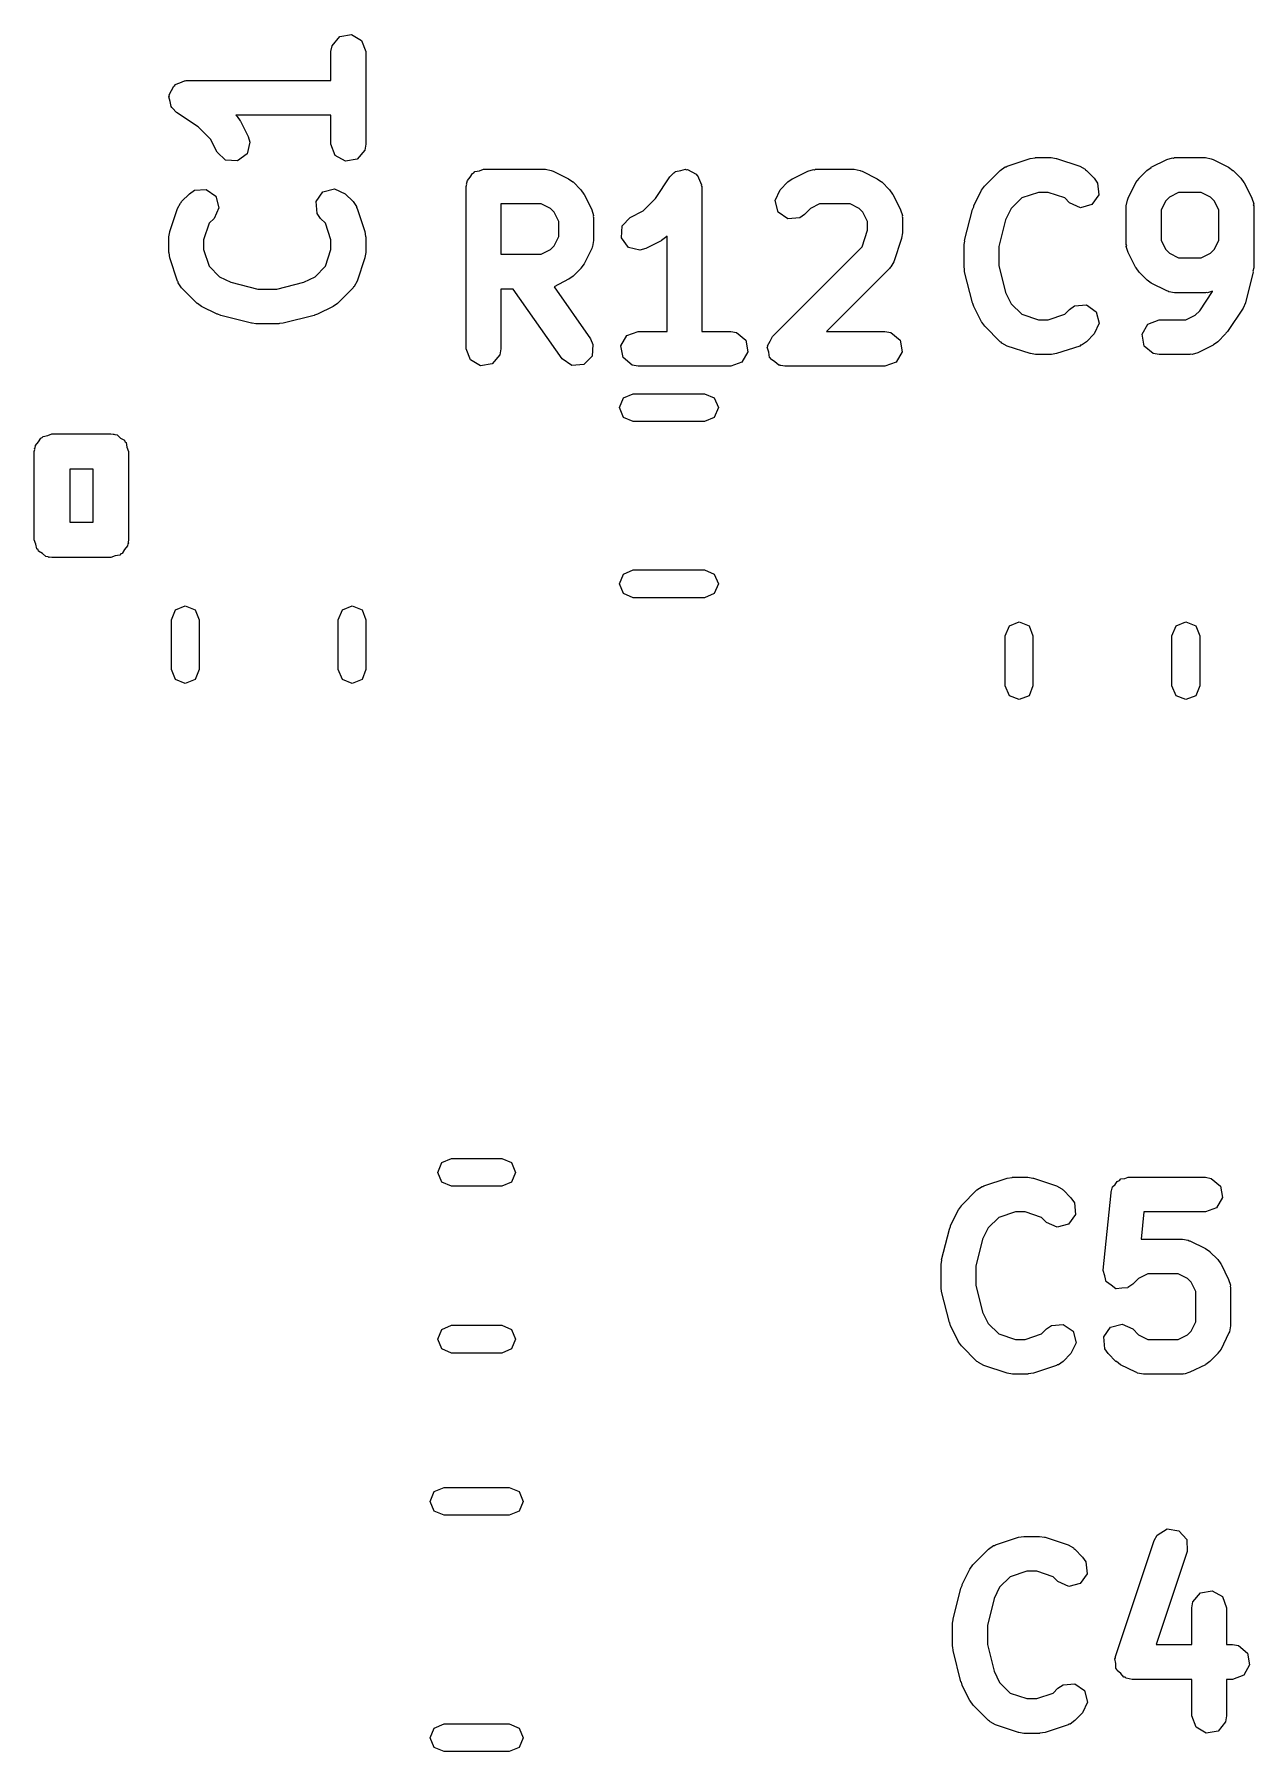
# Model space of a CAD drawing. Extents: x 72 to 186, y -144 to -85.
# Drawn here: x 176.31 to 181.57, y -121.67 to -114.26 of the extents above; entities that cross this region are included whole.
import ezdxf

# ---------------------------------------------------------------- set-up
doc = ezdxf.new("R2010")
doc.units = 0
doc.layers.add('BLACK', color=7, linetype='CONTINUOUS')

msp = doc.modelspace()

# ---------------------------------------------------------------- linework, layer by layer
at = {"layer": 'BLACK', "linetype": 'CONTINUOUS'}
for p, q in [((177.596, -114.308), (177.629, -114.268)), ((177.629, -114.268), (177.679, -114.259)), ((177.679, -114.259), (177.723, -114.285)), ((177.591, -114.333), (177.596, -114.308)), ((177.591, -114.458), (177.591, -114.333)), ((177.723, -114.285), (177.741, -114.333)), ((177.741, -114.333), (177.741, -114.733)), ((176.903, -114.501), (176.912, -114.482)), ((176.912, -114.482), (176.916, -114.48)), ((176.916, -114.48), (176.918, -114.476)), ((176.918, -114.476), (176.938, -114.468)), ((176.938, -114.468), (176.958, -114.459)), ((176.958, -114.459), (176.962, -114.46)), ((176.962, -114.46), (176.966, -114.458)), ((176.966, -114.458), (177.591, -114.458)), ((176.891, -114.529), (176.893, -114.525)), ((176.897, -114.549), (176.891, -114.529)), ((176.892, -114.52), (176.903, -114.501)), ((176.893, -114.525), (176.892, -114.52)), ((176.901, -114.571), (176.897, -114.549)), ((176.904, -114.574), (176.901, -114.571)), ((176.906, -114.578), (176.904, -114.574)), ((176.924, -114.596), (176.906, -114.578)), ((177.018, -114.658), (176.924, -114.596)), ((177.591, -114.608), (177.18, -114.608)), ((177.18, -114.608), (177.186, -114.614)), ((177.186, -114.614), (177.199, -114.632)), ((177.199, -114.632), (177.2, -114.633)), ((177.2, -114.633), (177.233, -114.7)), ((177.591, -114.733), (177.591, -114.608)), ((177.071, -114.711), (177.018, -114.658)), ((177.099, -114.767), (177.071, -114.711)), ((177.233, -114.7), (177.241, -114.725)), ((177.136, -114.802), (177.099, -114.767)), ((177.229, -114.775), (177.187, -114.805)), ((177.241, -114.725), (177.229, -114.775)), ((177.609, -114.782), (177.591, -114.733)), ((177.653, -114.807), (177.609, -114.782)), ((177.737, -114.759), (177.704, -114.798)), ((177.741, -114.733), (177.737, -114.759)), ((180.51, -114.828), (180.61, -114.795)), ((180.61, -114.795), (180.632, -114.792)), ((180.632, -114.792), (180.633, -114.791)), ((180.633, -114.791), (180.7, -114.791)), ((180.7, -114.791), (180.722, -114.795)), ((180.722, -114.795), (180.724, -114.795)), ((180.724, -114.795), (180.824, -114.828)), ((181.2, -114.799), (181.225, -114.792)), ((181.225, -114.792), (181.229, -114.793)), ((181.229, -114.793), (181.233, -114.791)), ((181.233, -114.791), (181.367, -114.791)), ((181.367, -114.791), (181.392, -114.796)), ((181.392, -114.796), (181.396, -114.798)), ((177.187, -114.805), (177.136, -114.802)), ((177.704, -114.798), (177.653, -114.807)), ((178.192, -114.875), (178.202, -114.859)), ((178.202, -114.859), (178.208, -114.856)), ((178.208, -114.856), (178.212, -114.851)), ((178.212, -114.851), (178.232, -114.848)), ((178.232, -114.848), (178.25, -114.841)), ((178.25, -114.841), (178.517, -114.841)), ((178.517, -114.841), (178.542, -114.846)), ((178.542, -114.846), (178.546, -114.848)), ((178.546, -114.848), (178.55, -114.849)), ((178.55, -114.849), (178.617, -114.882)), ((179.054, -114.874), (179.072, -114.856)), ((179.072, -114.856), (179.076, -114.854)), ((179.076, -114.854), (179.079, -114.851)), ((179.079, -114.851), (179.101, -114.847)), ((179.101, -114.847), (179.121, -114.841)), ((179.121, -114.841), (179.125, -114.843)), ((179.125, -114.843), (179.13, -114.842)), ((179.13, -114.842), (179.149, -114.853)), ((179.149, -114.853), (179.168, -114.862)), ((179.168, -114.862), (179.17, -114.866)), ((179.17, -114.866), (179.174, -114.868)), ((179.174, -114.868), (179.182, -114.888)), ((179.583, -114.882), (179.65, -114.849)), ((179.65, -114.849), (179.675, -114.842)), ((179.675, -114.842), (179.679, -114.843)), ((179.679, -114.843), (179.683, -114.841)), ((179.683, -114.841), (179.85, -114.841)), ((179.85, -114.841), (179.876, -114.846)), ((179.876, -114.846), (179.879, -114.848)), ((179.879, -114.848), (179.884, -114.849)), ((179.884, -114.849), (179.95, -114.882)), ((180.414, -114.913), (180.48, -114.846)), ((180.48, -114.846), (180.502, -114.831)), ((180.502, -114.831), (180.506, -114.831)), ((180.506, -114.831), (180.51, -114.828)), ((180.824, -114.828), (180.847, -114.841)), ((180.847, -114.841), (180.849, -114.844)), ((180.849, -114.844), (180.853, -114.846)), ((180.853, -114.846), (180.886, -114.88)), ((181.08, -114.88), (181.114, -114.846)), ((181.114, -114.846), (181.132, -114.833)), ((181.132, -114.833), (181.133, -114.832)), ((181.133, -114.832), (181.2, -114.799)), ((181.396, -114.798), (181.4, -114.799)), ((181.4, -114.799), (181.467, -114.832)), ((181.467, -114.832), (181.485, -114.846)), ((181.485, -114.846), (181.486, -114.846)), ((181.486, -114.846), (181.52, -114.88)), ((176.98, -114.947), (177.001, -114.932)), ((177.001, -114.932), (177.052, -114.928)), ((177.052, -114.928), (177.094, -114.957)), ((177.527, -114.981), (177.556, -114.939)), ((177.556, -114.939), (177.606, -114.925)), ((177.606, -114.925), (177.652, -114.947)), ((178.175, -114.916), (178.177, -114.906)), ((178.175, -115.616), (178.175, -114.916)), ((178.176, -114.903), (178.178, -114.9)), ((178.177, -114.906), (178.176, -114.903)), ((178.178, -114.9), (178.18, -114.89)), ((178.18, -114.89), (178.192, -114.875)), ((178.617, -114.882), (178.635, -114.896)), ((178.635, -114.896), (178.636, -114.896)), ((178.636, -114.896), (178.67, -114.93)), ((178.67, -114.93), (178.683, -114.948)), ((178.992, -114.968), (179.054, -114.874)), ((179.182, -114.888), (179.191, -114.908)), ((179.191, -114.908), (179.19, -114.912)), ((179.19, -114.912), (179.192, -114.916)), ((179.192, -114.916), (179.192, -115.541)), ((179.509, -114.976), (179.53, -114.93)), ((179.53, -114.93), (179.564, -114.896)), ((179.564, -114.896), (179.582, -114.883)), ((179.582, -114.883), (179.583, -114.882)), ((179.95, -114.882), (179.968, -114.896)), ((179.968, -114.896), (179.97, -114.896)), ((179.97, -114.896), (180.003, -114.93)), ((180.003, -114.93), (180.016, -114.948)), ((180.366, -114.999), (180.4, -114.932)), ((180.4, -114.932), (180.413, -114.914)), ((180.413, -114.914), (180.414, -114.913)), ((180.646, -114.941), (180.574, -114.965)), ((180.688, -114.941), (180.646, -114.941)), ((180.759, -114.965), (180.688, -114.941)), ((180.886, -114.88), (180.901, -114.901)), ((180.901, -114.901), (180.906, -114.952)), ((181.033, -114.966), (181.066, -114.899)), ((181.066, -114.899), (181.08, -114.881)), ((181.08, -114.881), (181.08, -114.88)), ((181.251, -114.941), (181.211, -114.961)), ((181.349, -114.941), (181.251, -114.941)), ((181.389, -114.961), (181.349, -114.941)), ((181.52, -114.88), (181.533, -114.898)), ((181.533, -114.898), (181.534, -114.899)), ((181.534, -114.899), (181.567, -114.966)), ((176.895, -115.11), (176.928, -115.01)), ((176.928, -115.01), (176.941, -114.987)), ((176.941, -114.987), (176.944, -114.984)), ((176.944, -114.984), (176.946, -114.98)), ((176.946, -114.98), (176.98, -114.947)), ((177.107, -115.007), (177.086, -115.053)), ((177.094, -114.957), (177.107, -115.007)), ((177.531, -115.032), (177.527, -114.981)), ((177.652, -114.947), (177.686, -114.98)), ((177.686, -114.98), (177.701, -115.002)), ((177.701, -115.002), (177.701, -115.006)), ((177.701, -115.006), (177.704, -115.01)), ((177.704, -115.01), (177.737, -115.11)), ((178.499, -114.991), (178.325, -114.991)), ((178.325, -114.991), (178.325, -115.208)), ((178.539, -115.011), (178.499, -114.991)), ((178.555, -115.027), (178.539, -115.011)), ((178.683, -114.948), (178.684, -114.949)), ((178.684, -114.949), (178.717, -115.016)), ((178.717, -115.016), (178.725, -115.041)), ((178.939, -115.021), (178.992, -114.968)), ((179.522, -115.026), (179.509, -114.976)), ((179.661, -115.011), (179.636, -115.036)), ((179.701, -114.991), (179.661, -115.011)), ((179.832, -114.991), (179.701, -114.991)), ((179.872, -115.011), (179.832, -114.991)), ((179.888, -115.027), (179.872, -115.011)), ((180.016, -114.948), (180.017, -114.949)), ((180.017, -114.949), (180.05, -115.016)), ((180.05, -115.016), (180.058, -115.041)), ((180.327, -115.148), (180.361, -115.015)), ((180.361, -115.015), (180.366, -115.003)), ((180.366, -115.003), (180.366, -114.999)), ((180.528, -115.01), (180.504, -115.059)), ((180.574, -114.965), (180.528, -115.01)), ((180.78, -114.986), (180.759, -114.965)), ((180.827, -115.007), (180.78, -114.986)), ((180.876, -114.994), (180.827, -115.007)), ((180.906, -114.952), (180.876, -114.994)), ((181.025, -114.999), (181.03, -114.974)), ((181.025, -115.166), (181.025, -114.999)), ((181.03, -114.974), (181.032, -114.97)), ((181.032, -114.97), (181.033, -114.966)), ((181.195, -114.977), (181.175, -115.017)), ((181.175, -115.017), (181.175, -115.148)), ((181.211, -114.961), (181.195, -114.977)), ((181.405, -114.977), (181.389, -114.961)), ((181.425, -115.017), (181.405, -114.977)), ((181.425, -115.148), (181.425, -115.017)), ((181.567, -114.966), (181.575, -114.991)), ((181.575, -114.991), (181.573, -114.995)), ((181.573, -114.995), (181.575, -114.999)), ((181.575, -114.999), (181.575, -115.266)), ((177.065, -115.074), (177.041, -115.146)), ((177.086, -115.053), (177.065, -115.074)), ((177.546, -115.053), (177.531, -115.032)), ((177.567, -115.074), (177.546, -115.053)), ((177.591, -115.146), (177.567, -115.074)), ((178.575, -115.067), (178.555, -115.027)), ((178.575, -115.132), (178.575, -115.067)), ((178.725, -115.041), (178.723, -115.045)), ((178.723, -115.045), (178.725, -115.049)), ((178.725, -115.049), (178.725, -115.149)), ((178.845, -115.137), (178.848, -115.086)), ((178.848, -115.086), (178.883, -115.049)), ((178.883, -115.049), (178.939, -115.021)), ((179.564, -115.055), (179.522, -115.026)), ((179.615, -115.051), (179.564, -115.055)), ((179.636, -115.036), (179.615, -115.051)), ((179.908, -115.067), (179.888, -115.027)), ((179.908, -115.104), (179.908, -115.067)), ((180.058, -115.041), (180.057, -115.045)), ((180.057, -115.045), (180.058, -115.049)), ((180.058, -115.049), (180.058, -115.116)), ((180.504, -115.059), (180.475, -115.175)), ((176.891, -115.133), (176.895, -115.111)), ((176.891, -115.2), (176.891, -115.133)), ((176.895, -115.111), (176.895, -115.11)), ((177.041, -115.146), (177.041, -115.188)), ((177.591, -115.188), (177.591, -115.146)), ((177.737, -115.11), (177.74, -115.132)), ((177.74, -115.132), (177.741, -115.133)), ((177.741, -115.133), (177.741, -115.2)), ((178.555, -115.172), (178.575, -115.132)), ((178.725, -115.149), (178.72, -115.175)), ((178.875, -115.179), (178.845, -115.137)), ((179.017, -115.15), (178.95, -115.183)), ((179.018, -115.149), (179.017, -115.15)), ((179.036, -115.136), (179.018, -115.149)), ((179.042, -115.13), (179.036, -115.136)), ((179.042, -115.541), (179.042, -115.13)), ((179.884, -115.176), (179.908, -115.104)), ((180.054, -115.14), (180.021, -115.24)), ((180.058, -115.116), (180.054, -115.138)), ((180.054, -115.138), (180.054, -115.14)), ((180.325, -115.166), (180.328, -115.151)), ((180.325, -115.266), (180.325, -115.166)), ((180.328, -115.151), (180.327, -115.148)), ((181.027, -115.17), (181.025, -115.166)), ((181.175, -115.148), (181.195, -115.188)), ((181.405, -115.188), (181.425, -115.148)), ((176.892, -115.202), (176.891, -115.2)), ((176.895, -115.224), (176.892, -115.202)), ((176.928, -115.324), (176.895, -115.224)), ((177.041, -115.188), (177.065, -115.259)), ((177.567, -115.259), (177.591, -115.188)), ((177.737, -115.224), (177.704, -115.324)), ((177.741, -115.2), (177.737, -115.222)), ((177.737, -115.222), (177.737, -115.224)), ((178.325, -115.208), (178.499, -115.208)), ((178.499, -115.208), (178.539, -115.188)), ((178.539, -115.188), (178.555, -115.172)), ((178.717, -115.183), (178.684, -115.25)), ((178.718, -115.178), (178.717, -115.183)), ((178.72, -115.175), (178.718, -115.178)), ((178.925, -115.191), (178.875, -115.179)), ((178.95, -115.183), (178.925, -115.191)), ((179.497, -115.563), (179.884, -115.176)), ((180.021, -115.24), (180.009, -115.263)), ((180.475, -115.175), (180.475, -115.257)), ((181.025, -115.175), (181.027, -115.17)), ((181.033, -115.2), (181.025, -115.175)), ((181.066, -115.266), (181.033, -115.2)), ((181.195, -115.188), (181.211, -115.204)), ((181.211, -115.204), (181.251, -115.224)), ((181.251, -115.224), (181.349, -115.224)), ((181.349, -115.224), (181.389, -115.204)), ((181.389, -115.204), (181.405, -115.188)), ((177.065, -115.259), (177.11, -115.305)), ((177.11, -115.305), (177.159, -115.329)), ((177.473, -115.329), (177.522, -115.305)), ((177.522, -115.305), (177.567, -115.259)), ((178.618, -115.315), (178.617, -115.316)), ((178.636, -115.302), (178.618, -115.315)), ((178.67, -115.269), (178.636, -115.302)), ((178.684, -115.25), (178.67, -115.268)), ((178.67, -115.268), (178.67, -115.269)), ((180.003, -115.269), (179.731, -115.541)), ((180.005, -115.265), (180.003, -115.269)), ((180.009, -115.263), (180.005, -115.265)), ((180.326, -115.269), (180.325, -115.266)), ((180.327, -115.284), (180.326, -115.269)), ((180.361, -115.418), (180.327, -115.284)), ((180.475, -115.257), (180.504, -115.373)), ((181.067, -115.267), (181.066, -115.266)), ((181.08, -115.286), (181.067, -115.267)), ((181.114, -115.319), (181.08, -115.286)), ((181.573, -115.284), (181.539, -115.418)), ((181.575, -115.266), (181.572, -115.281)), ((181.572, -115.281), (181.573, -115.284)), ((176.931, -115.327), (176.928, -115.324)), ((176.931, -115.332), (176.931, -115.327)), ((176.946, -115.353), (176.931, -115.332)), ((177.013, -115.42), (176.946, -115.353)), ((177.159, -115.329), (177.275, -115.358)), ((177.275, -115.358), (177.357, -115.358)), ((177.357, -115.358), (177.473, -115.329)), ((177.686, -115.353), (177.619, -115.42)), ((177.688, -115.349), (177.686, -115.353)), ((177.691, -115.347), (177.688, -115.349)), ((177.704, -115.324), (177.691, -115.347)), ((178.378, -115.358), (178.325, -115.358)), ((178.325, -115.358), (178.325, -115.616)), ((178.589, -115.659), (178.378, -115.358)), ((178.617, -115.316), (178.554, -115.348)), ((178.554, -115.348), (178.711, -115.573)), ((180.504, -115.373), (180.528, -115.422)), ((181.115, -115.32), (181.114, -115.319)), ((181.133, -115.333), (181.115, -115.32)), ((181.2, -115.366), (181.133, -115.333)), ((181.204, -115.367), (181.2, -115.366)), ((181.208, -115.37), (181.204, -115.367)), ((181.233, -115.374), (181.208, -115.37)), ((181.367, -115.374), (181.233, -115.374)), ((181.342, -115.452), (181.397, -115.369)), ((181.371, -115.373), (181.367, -115.374)), ((181.375, -115.374), (181.371, -115.373)), ((181.397, -115.367), (181.375, -115.374)), ((181.397, -115.369), (181.397, -115.367)), ((177.014, -115.42), (177.013, -115.42)), ((177.032, -115.434), (177.014, -115.42)), ((177.099, -115.467), (177.032, -115.434)), ((177.6, -115.434), (177.533, -115.467)), ((177.601, -115.433), (177.6, -115.434)), ((177.619, -115.42), (177.601, -115.433)), ((180.363, -115.42), (180.361, -115.418)), ((180.366, -115.433), (180.363, -115.42)), ((180.4, -115.5), (180.366, -115.433)), ((180.528, -115.422), (180.574, -115.467)), ((180.759, -115.467), (180.78, -115.446)), ((180.78, -115.446), (180.802, -115.431)), ((180.802, -115.431), (180.853, -115.427)), ((180.853, -115.427), (180.895, -115.456)), ((180.895, -115.456), (180.908, -115.506)), ((181.322, -115.471), (181.342, -115.452)), ((181.529, -115.441), (181.462, -115.541)), ((181.539, -115.418), (181.529, -115.441)), ((181.529, -115.441), (181.529, -115.441)), ((177.103, -115.467), (177.099, -115.467)), ((177.115, -115.473), (177.103, -115.467)), ((177.248, -115.506), (177.115, -115.473)), ((177.251, -115.506), (177.248, -115.506)), ((177.266, -115.508), (177.251, -115.506)), ((177.366, -115.508), (177.266, -115.508)), ((177.369, -115.507), (177.366, -115.508)), ((177.384, -115.506), (177.369, -115.507)), ((177.518, -115.473), (177.384, -115.506)), ((177.52, -115.471), (177.518, -115.473)), ((177.533, -115.467), (177.52, -115.471)), ((180.401, -115.501), (180.4, -115.5)), ((180.414, -115.519), (180.401, -115.501)), ((180.48, -115.586), (180.414, -115.519)), ((180.574, -115.467), (180.646, -115.491)), ((180.646, -115.491), (180.688, -115.491)), ((180.688, -115.491), (180.759, -115.467)), ((180.908, -115.506), (180.886, -115.552)), ((181.093, -115.553), (181.118, -115.509)), ((181.118, -115.509), (181.167, -115.491)), ((181.167, -115.491), (181.282, -115.491)), ((181.282, -115.491), (181.322, -115.471)), ((178.711, -115.573), (178.722, -115.597)), ((178.722, -115.597), (178.718, -115.648)), ((178.843, -115.603), (178.868, -115.559)), ((178.852, -115.654), (178.843, -115.603)), ((178.868, -115.559), (178.917, -115.541)), ((178.917, -115.541), (179.042, -115.541)), ((179.192, -115.541), (179.317, -115.541)), ((179.317, -115.541), (179.342, -115.546)), ((179.342, -115.546), (179.382, -115.579)), ((179.382, -115.579), (179.391, -115.629)), ((179.475, -115.609), (179.477, -115.606)), ((179.481, -115.631), (179.475, -115.609)), ((179.476, -115.603), (179.487, -115.583)), ((179.477, -115.606), (179.476, -115.603)), ((179.487, -115.583), (179.497, -115.563)), ((179.731, -115.541), (179.983, -115.541)), ((179.983, -115.541), (180.009, -115.546)), ((180.009, -115.546), (180.048, -115.579)), ((180.048, -115.579), (180.057, -115.629)), ((180.484, -115.588), (180.48, -115.586)), ((180.487, -115.591), (180.484, -115.588)), ((180.51, -115.604), (180.487, -115.591)), ((180.61, -115.637), (180.51, -115.604)), ((180.824, -115.604), (180.724, -115.637)), ((180.827, -115.601), (180.824, -115.604)), ((180.832, -115.601), (180.827, -115.601)), ((180.853, -115.586), (180.832, -115.601)), ((180.886, -115.552), (180.853, -115.586)), ((181.102, -115.604), (181.093, -115.553)), ((181.141, -115.637), (181.102, -115.604)), ((181.4, -115.6), (181.334, -115.633)), ((181.401, -115.599), (181.4, -115.6)), ((181.42, -115.586), (181.401, -115.599)), ((181.453, -115.552), (181.42, -115.586)), ((181.455, -115.549), (181.453, -115.552)), ((181.462, -115.541), (181.455, -115.549)), ((178.193, -115.664), (178.175, -115.616)), ((178.237, -115.69), (178.193, -115.664)), ((178.287, -115.681), (178.237, -115.69)), ((178.32, -115.642), (178.287, -115.681)), ((178.325, -115.616), (178.32, -115.642)), ((178.631, -115.688), (178.589, -115.659)), ((178.682, -115.684), (178.631, -115.688)), ((178.718, -115.648), (178.682, -115.684)), ((178.891, -115.687), (178.852, -115.654)), ((179.365, -115.673), (179.317, -115.691)), ((179.391, -115.629), (179.365, -115.673)), ((179.485, -115.654), (179.481, -115.631)), ((179.488, -115.656), (179.485, -115.654)), ((179.489, -115.659), (179.488, -115.656)), ((179.507, -115.672), (179.489, -115.659)), ((179.524, -115.687), (179.507, -115.672)), ((180.032, -115.673), (179.983, -115.691)), ((180.057, -115.629), (180.032, -115.673)), ((180.611, -115.637), (180.61, -115.637)), ((180.633, -115.641), (180.611, -115.637)), ((180.7, -115.641), (180.633, -115.641)), ((180.702, -115.64), (180.7, -115.641)), ((180.724, -115.637), (180.702, -115.64)), ((181.167, -115.641), (181.141, -115.637)), ((181.3, -115.641), (181.167, -115.641)), ((181.304, -115.639), (181.3, -115.641)), ((181.309, -115.641), (181.304, -115.639)), ((181.334, -115.633), (181.309, -115.641)), ((178.917, -115.691), (178.891, -115.687)), ((179.317, -115.691), (178.917, -115.691)), ((179.529, -115.687), (179.524, -115.687)), ((179.531, -115.688), (179.529, -115.687)), ((179.534, -115.688), (179.531, -115.688)), ((179.55, -115.691), (179.534, -115.688)), ((179.983, -115.691), (179.55, -115.691)), ((178.836, -115.87), (178.854, -115.828)), ((178.854, -115.828), (178.896, -115.81)), ((178.896, -115.81), (179.204, -115.81)), ((179.204, -115.81), (179.246, -115.828)), ((179.246, -115.828), (179.264, -115.87)), ((178.854, -115.912), (178.836, -115.87)), ((179.264, -115.87), (179.246, -115.912)), ((178.896, -115.93), (178.854, -115.912)), ((179.204, -115.93), (178.896, -115.93)), ((179.246, -115.912), (179.204, -115.93)), ((176.31, -116.059), (176.312, -116.05)), ((176.311, -116.046), (176.313, -116.043)), ((176.312, -116.05), (176.311, -116.046)), ((176.313, -116.043), (176.315, -116.033)), ((176.315, -116.033), (176.328, -116.018)), ((176.328, -116.018), (176.338, -116.001)), ((176.338, -116.001), (176.344, -115.999)), ((176.344, -115.999), (176.348, -115.994)), ((176.348, -115.994), (176.368, -115.99)), ((176.368, -115.99), (176.386, -115.983)), ((176.386, -115.983), (176.641, -115.983)), ((176.641, -115.983), (176.65, -115.985)), ((176.65, -115.985), (176.654, -115.984)), ((176.654, -115.984), (176.657, -115.986)), ((176.657, -115.986), (176.667, -115.988)), ((176.667, -115.988), (176.682, -116.001)), ((176.682, -116.001), (176.699, -116.011)), ((176.699, -116.011), (176.701, -116.017)), ((176.701, -116.017), (176.706, -116.021)), ((176.706, -116.021), (176.71, -116.041)), ((176.71, -116.041), (176.717, -116.059)), ((176.31, -116.441), (176.31, -116.059)), ((176.717, -116.059), (176.717, -116.441)), ((176.463, -116.136), (176.463, -116.364)), ((176.564, -116.136), (176.463, -116.136)), ((176.564, -116.364), (176.564, -116.136)), ((176.463, -116.364), (176.564, -116.364)), ((176.317, -116.459), (176.31, -116.441)), ((176.321, -116.479), (176.317, -116.459)), ((176.326, -116.483), (176.321, -116.479)), ((176.328, -116.489), (176.326, -116.483)), ((176.345, -116.499), (176.328, -116.489)), ((176.36, -116.512), (176.345, -116.499)), ((176.689, -116.499), (176.683, -116.501)), ((176.699, -116.482), (176.689, -116.499)), ((176.712, -116.467), (176.699, -116.482)), ((176.714, -116.457), (176.712, -116.467)), ((176.716, -116.454), (176.714, -116.457)), ((176.717, -116.441), (176.715, -116.45)), ((176.715, -116.45), (176.716, -116.454)), ((176.37, -116.514), (176.36, -116.512)), ((176.373, -116.516), (176.37, -116.514)), ((176.377, -116.515), (176.373, -116.516)), ((176.386, -116.517), (176.377, -116.515)), ((176.641, -116.517), (176.386, -116.517)), ((176.659, -116.51), (176.641, -116.517)), ((176.679, -116.506), (176.659, -116.51)), ((176.683, -116.501), (176.679, -116.506)), ((178.854, -116.588), (178.896, -116.57)), ((178.896, -116.57), (179.204, -116.57)), ((179.204, -116.57), (179.246, -116.588)), ((178.836, -116.63), (178.854, -116.588)), ((178.854, -116.672), (178.836, -116.63)), ((179.246, -116.588), (179.264, -116.63)), ((179.264, -116.63), (179.246, -116.672)), ((178.896, -116.69), (178.854, -116.672)), ((179.204, -116.69), (178.896, -116.69)), ((179.246, -116.672), (179.204, -116.69)), ((176.902, -116.785), (176.92, -116.742)), ((176.902, -117), (176.902, -116.785)), ((176.92, -116.742), (176.962, -116.725)), ((176.962, -116.725), (177.005, -116.742)), ((177.005, -116.742), (177.022, -116.785)), ((177.022, -116.785), (177.022, -117)), ((177.622, -116.785), (177.64, -116.742)), ((177.622, -117), (177.622, -116.785)), ((177.64, -116.742), (177.682, -116.725)), ((177.682, -116.725), (177.725, -116.742)), ((177.725, -116.742), (177.742, -116.785)), ((177.742, -116.785), (177.742, -117)), ((180.52, -116.812), (180.562, -116.795)), ((180.562, -116.795), (180.605, -116.812)), ((181.24, -116.812), (181.282, -116.795)), ((181.282, -116.795), (181.325, -116.812)), ((180.502, -116.855), (180.52, -116.812)), ((180.502, -117.07), (180.502, -116.855)), ((180.605, -116.812), (180.622, -116.855)), ((180.622, -116.855), (180.622, -117.07)), ((181.222, -116.855), (181.24, -116.812)), ((181.222, -117.07), (181.222, -116.855)), ((181.325, -116.812), (181.342, -116.855)), ((181.342, -116.855), (181.342, -117.07)), ((176.92, -117.043), (176.902, -117)), ((177.022, -117), (177.005, -117.043)), ((177.64, -117.043), (177.622, -117)), ((177.742, -117), (177.725, -117.043)), ((176.962, -117.06), (176.92, -117.043)), ((177.005, -117.043), (176.962, -117.06)), ((177.682, -117.06), (177.64, -117.043)), ((177.725, -117.043), (177.682, -117.06)), ((180.52, -117.113), (180.502, -117.07)), ((180.622, -117.07), (180.605, -117.113)), ((181.24, -117.113), (181.222, -117.07)), ((181.342, -117.07), (181.325, -117.113)), ((180.562, -117.13), (180.52, -117.113)), ((180.605, -117.113), (180.562, -117.13)), ((181.282, -117.13), (181.24, -117.113)), ((181.325, -117.113), (181.282, -117.13)), ((178.052, -119.17), (178.07, -119.128)), ((178.07, -119.128), (178.112, -119.11)), ((178.112, -119.11), (178.328, -119.11)), ((178.328, -119.11), (178.37, -119.128)), ((178.37, -119.128), (178.388, -119.17)), ((178.07, -119.212), (178.052, -119.17)), ((178.112, -119.23), (178.07, -119.212)), ((178.328, -119.23), (178.112, -119.23)), ((178.37, -119.212), (178.328, -119.23)), ((178.388, -119.17), (178.37, -119.212)), ((180.38, -119.246), (180.402, -119.231)), ((180.402, -119.231), (180.406, -119.231)), ((180.406, -119.231), (180.41, -119.228)), ((180.41, -119.228), (180.51, -119.195)), ((180.51, -119.195), (180.532, -119.192)), ((180.532, -119.192), (180.533, -119.191)), ((180.533, -119.191), (180.6, -119.191)), ((180.6, -119.191), (180.622, -119.195)), ((180.622, -119.195), (180.624, -119.195)), ((180.624, -119.195), (180.724, -119.228)), ((180.724, -119.228), (180.747, -119.241)), ((180.747, -119.241), (180.749, -119.244)), ((180.961, -119.25), (180.966, -119.233)), ((180.966, -119.233), (180.977, -119.222)), ((180.977, -119.222), (180.985, -119.209)), ((180.985, -119.209), (180.995, -119.205)), ((180.995, -119.205), (181.002, -119.198)), ((181.002, -119.198), (181.018, -119.196)), ((181.018, -119.196), (181.033, -119.191)), ((181.033, -119.191), (181.367, -119.191)), ((181.367, -119.191), (181.392, -119.196)), ((181.392, -119.196), (181.432, -119.229)), ((181.432, -119.229), (181.441, -119.279)), ((180.3, -119.332), (180.313, -119.314)), ((180.313, -119.314), (180.314, -119.313)), ((180.314, -119.313), (180.38, -119.246)), ((180.749, -119.244), (180.753, -119.246)), ((180.753, -119.246), (180.786, -119.28)), ((180.786, -119.28), (180.801, -119.301)), ((180.801, -119.301), (180.806, -119.352)), ((180.925, -119.592), (180.959, -119.259)), ((180.959, -119.253), (180.961, -119.25)), ((180.96, -119.255), (180.959, -119.253)), ((180.959, -119.259), (180.96, -119.255)), ((181.441, -119.279), (181.415, -119.323)), ((180.266, -119.399), (180.3, -119.332)), ((180.474, -119.365), (180.428, -119.41)), ((180.546, -119.341), (180.474, -119.365)), ((180.588, -119.341), (180.546, -119.341)), ((180.659, -119.365), (180.588, -119.341)), ((180.68, -119.386), (180.659, -119.365)), ((180.727, -119.407), (180.68, -119.386)), ((180.806, -119.352), (180.776, -119.394)), ((181.101, -119.341), (181.089, -119.459)), ((181.367, -119.341), (181.101, -119.341)), ((181.415, -119.323), (181.367, -119.341)), ((180.227, -119.548), (180.261, -119.415)), ((180.261, -119.415), (180.266, -119.403)), ((180.266, -119.403), (180.266, -119.399)), ((180.404, -119.459), (180.375, -119.575)), ((180.428, -119.41), (180.404, -119.459)), ((180.776, -119.394), (180.727, -119.407)), ((181.089, -119.459), (181.091, -119.458)), ((181.091, -119.458), (181.096, -119.459)), ((181.096, -119.459), (181.1, -119.458)), ((181.1, -119.458), (181.267, -119.458)), ((181.267, -119.458), (181.292, -119.462)), ((181.292, -119.462), (181.296, -119.465)), ((181.296, -119.465), (181.3, -119.466)), ((181.3, -119.466), (181.367, -119.499)), ((181.367, -119.499), (181.385, -119.512)), ((181.385, -119.512), (181.386, -119.513)), ((181.386, -119.513), (181.42, -119.546)), ((180.225, -119.566), (180.228, -119.551)), ((180.225, -119.666), (180.225, -119.566)), ((180.228, -119.551), (180.227, -119.548)), ((180.375, -119.575), (180.375, -119.657)), ((180.925, -119.593), (180.925, -119.592)), ((180.925, -119.592), (180.925, -119.592)), ((180.932, -119.617), (180.925, -119.593)), ((181.118, -119.608), (181.078, -119.628)), ((181.249, -119.608), (181.118, -119.608)), ((181.289, -119.628), (181.249, -119.608)), ((181.42, -119.546), (181.433, -119.565)), ((181.433, -119.565), (181.434, -119.566)), ((181.434, -119.566), (181.467, -119.632)), ((180.226, -119.669), (180.225, -119.666)), ((180.227, -119.684), (180.226, -119.669)), ((180.261, -119.818), (180.227, -119.684)), ((180.375, -119.657), (180.404, -119.773)), ((180.938, -119.642), (180.932, -119.617)), ((180.939, -119.642), (180.938, -119.642)), ((180.938, -119.642), (180.938, -119.642)), ((180.959, -119.657), (180.939, -119.642)), ((180.98, -119.672), (180.959, -119.657)), ((180.981, -119.672), (180.98, -119.672)), ((180.98, -119.672), (180.98, -119.672)), ((181.006, -119.67), (180.981, -119.672)), ((181.031, -119.668), (181.006, -119.67)), ((181.032, -119.667), (181.031, -119.667)), ((181.031, -119.667), (181.031, -119.668)), ((181.053, -119.652), (181.032, -119.667)), ((181.078, -119.628), (181.053, -119.652)), ((181.305, -119.644), (181.289, -119.628)), ((181.325, -119.684), (181.305, -119.644)), ((181.325, -119.815), (181.325, -119.684)), ((181.467, -119.632), (181.475, -119.657)), ((181.475, -119.657), (181.473, -119.662)), ((181.473, -119.662), (181.475, -119.666)), ((181.475, -119.666), (181.475, -119.833)), ((178.07, -119.848), (178.112, -119.83)), ((178.112, -119.83), (178.328, -119.83)), ((178.328, -119.83), (178.37, -119.848)), ((180.263, -119.82), (180.261, -119.818)), ((180.266, -119.833), (180.263, -119.82)), ((180.3, -119.9), (180.266, -119.833)), ((180.404, -119.773), (180.428, -119.822)), ((180.428, -119.822), (180.474, -119.867)), ((180.68, -119.846), (180.702, -119.831)), ((180.702, -119.831), (180.753, -119.827)), ((180.753, -119.827), (180.795, -119.856)), ((180.957, -119.838), (181.007, -119.825)), ((181.007, -119.825), (181.053, -119.846)), ((181.305, -119.855), (181.325, -119.815)), ((181.475, -119.833), (181.47, -119.858)), ((178.052, -119.89), (178.07, -119.848)), ((178.07, -119.932), (178.052, -119.89)), ((178.37, -119.848), (178.388, -119.89)), ((178.388, -119.89), (178.37, -119.932)), ((180.301, -119.901), (180.3, -119.9)), ((180.314, -119.919), (180.301, -119.901)), ((180.474, -119.867), (180.546, -119.891)), ((180.546, -119.891), (180.588, -119.891)), ((180.588, -119.891), (180.659, -119.867)), ((180.659, -119.867), (180.68, -119.846)), ((180.808, -119.906), (180.786, -119.952)), ((180.795, -119.856), (180.808, -119.906)), ((180.928, -119.88), (180.957, -119.838)), ((180.932, -119.931), (180.928, -119.88)), ((181.053, -119.846), (181.078, -119.871)), ((181.078, -119.871), (181.118, -119.891)), ((181.118, -119.891), (181.249, -119.891)), ((181.249, -119.891), (181.289, -119.871)), ((181.289, -119.871), (181.305, -119.855)), ((181.467, -119.866), (181.434, -119.933)), ((181.468, -119.862), (181.467, -119.866)), ((181.47, -119.858), (181.468, -119.862)), ((178.112, -119.95), (178.07, -119.932)), ((178.328, -119.95), (178.112, -119.95)), ((178.37, -119.932), (178.328, -119.95)), ((180.38, -119.986), (180.314, -119.919)), ((180.786, -119.952), (180.753, -119.986)), ((180.947, -119.952), (180.932, -119.931)), ((180.98, -119.986), (180.947, -119.952)), ((181.42, -119.952), (181.386, -119.986)), ((181.434, -119.933), (181.42, -119.951)), ((181.42, -119.951), (181.42, -119.952)), ((180.384, -119.988), (180.38, -119.986)), ((180.387, -119.991), (180.384, -119.988)), ((180.41, -120.004), (180.387, -119.991)), ((180.51, -120.037), (180.41, -120.004)), ((180.511, -120.037), (180.51, -120.037)), ((180.533, -120.041), (180.511, -120.037)), ((180.6, -120.041), (180.533, -120.041)), ((180.602, -120.04), (180.6, -120.041)), ((180.624, -120.037), (180.602, -120.04)), ((180.724, -120.004), (180.624, -120.037)), ((180.727, -120.001), (180.724, -120.004)), ((180.732, -120.001), (180.727, -120.001)), ((180.753, -119.986), (180.732, -120.001)), ((180.982, -119.986), (180.98, -119.986)), ((181, -120), (180.982, -119.986)), ((181.066, -120.033), (181, -120)), ((181.071, -120.034), (181.066, -120.033)), ((181.074, -120.037), (181.071, -120.034)), ((181.1, -120.041), (181.074, -120.037)), ((181.267, -120.041), (181.1, -120.041)), ((181.271, -120.039), (181.267, -120.041)), ((181.275, -120.041), (181.271, -120.039)), ((181.3, -120.033), (181.275, -120.041)), ((181.367, -120), (181.3, -120.033)), ((181.368, -119.999), (181.367, -120)), ((181.386, -119.986), (181.368, -119.999)), ((178.019, -120.59), (178.037, -120.548)), ((178.037, -120.548), (178.079, -120.53)), ((178.079, -120.53), (178.361, -120.53)), ((178.361, -120.53), (178.403, -120.548)), ((178.403, -120.548), (178.421, -120.59)), ((178.037, -120.632), (178.019, -120.59)), ((178.079, -120.65), (178.037, -120.632)), ((178.361, -120.65), (178.079, -120.65)), ((178.403, -120.632), (178.361, -120.65)), ((178.421, -120.59), (178.403, -120.632)), ((181.158, -120.736), (181.202, -120.709)), ((181.202, -120.709), (181.252, -120.717)), ((181.252, -120.717), (181.286, -120.755)), ((180.364, -120.863), (180.43, -120.796)), ((180.43, -120.796), (180.452, -120.781)), ((180.452, -120.781), (180.456, -120.781)), ((180.456, -120.781), (180.46, -120.778)), ((180.46, -120.778), (180.56, -120.745)), ((180.56, -120.745), (180.582, -120.742)), ((180.582, -120.742), (180.583, -120.741)), ((180.583, -120.741), (180.65, -120.741)), ((180.65, -120.741), (180.672, -120.745)), ((180.672, -120.745), (180.674, -120.745)), ((180.674, -120.745), (180.774, -120.778)), ((180.774, -120.778), (180.797, -120.791)), ((180.797, -120.791), (180.799, -120.794)), ((180.799, -120.794), (180.803, -120.796)), ((180.803, -120.796), (180.836, -120.83)), ((180.979, -121.259), (181.146, -120.759)), ((181.146, -120.759), (181.158, -120.736)), ((181.286, -120.755), (181.288, -120.806)), ((180.35, -120.882), (180.363, -120.864)), ((180.363, -120.864), (180.364, -120.863)), ((180.836, -120.83), (180.851, -120.851)), ((180.851, -120.851), (180.856, -120.902)), ((181.288, -120.806), (181.154, -121.208)), ((180.316, -120.949), (180.35, -120.882)), ((180.524, -120.915), (180.478, -120.96)), ((180.596, -120.891), (180.524, -120.915)), ((180.638, -120.891), (180.596, -120.891)), ((180.709, -120.915), (180.638, -120.891)), ((180.73, -120.936), (180.709, -120.915)), ((180.777, -120.957), (180.73, -120.936)), ((180.826, -120.944), (180.777, -120.957)), ((180.856, -120.902), (180.826, -120.944)), ((180.277, -121.098), (180.311, -120.965)), ((180.311, -120.965), (180.316, -120.953)), ((180.316, -120.953), (180.316, -120.949)), ((180.454, -121.009), (180.425, -121.125)), ((180.478, -120.96), (180.454, -121.009)), ((181.313, -121.024), (181.346, -120.984)), ((181.346, -120.984), (181.396, -120.976)), ((181.396, -120.976), (181.441, -121.001)), ((181.441, -121.001), (181.458, -121.049)), ((181.308, -121.049), (181.313, -121.024)), ((181.308, -121.208), (181.308, -121.049)), ((181.458, -121.049), (181.458, -121.208)), ((180.275, -121.116), (180.278, -121.101)), ((180.275, -121.216), (180.275, -121.116)), ((180.278, -121.101), (180.277, -121.098)), ((180.425, -121.125), (180.425, -121.207)), ((180.276, -121.219), (180.275, -121.216)), ((180.277, -121.234), (180.276, -121.219)), ((180.311, -121.368), (180.277, -121.234)), ((180.425, -121.207), (180.454, -121.323)), ((181.154, -121.208), (181.308, -121.208)), ((181.458, -121.208), (181.483, -121.208)), ((181.483, -121.208), (181.509, -121.212)), ((181.509, -121.212), (181.548, -121.245)), ((180.976, -121.27), (180.979, -121.265)), ((180.98, -121.29), (180.976, -121.27)), ((180.979, -121.265), (180.979, -121.259)), ((180.98, -121.31), (180.98, -121.29)), ((180.984, -121.315), (180.98, -121.31)), ((180.985, -121.32), (180.984, -121.315)), ((181.557, -121.296), (181.532, -121.34)), ((181.548, -121.245), (181.557, -121.296)), ((180.313, -121.37), (180.311, -121.368)), ((180.316, -121.383), (180.313, -121.37)), ((180.35, -121.45), (180.316, -121.383)), ((180.454, -121.323), (180.478, -121.372)), ((180.478, -121.372), (180.524, -121.417)), ((180.73, -121.396), (180.752, -121.381)), ((180.752, -121.381), (180.803, -121.377)), ((180.803, -121.377), (180.845, -121.406)), ((181.001, -121.333), (180.985, -121.32)), ((181.014, -121.349), (181.001, -121.333)), ((181.02, -121.349), (181.014, -121.349)), ((181.024, -121.353), (181.02, -121.349)), ((181.05, -121.358), (181.024, -121.353)), ((181.308, -121.358), (181.05, -121.358)), ((181.308, -121.516), (181.308, -121.358)), ((181.483, -121.358), (181.458, -121.358)), ((181.458, -121.358), (181.458, -121.516)), ((181.532, -121.34), (181.483, -121.358)), ((180.351, -121.451), (180.35, -121.45)), ((180.364, -121.469), (180.351, -121.451)), ((180.524, -121.417), (180.596, -121.441)), ((180.596, -121.441), (180.638, -121.441)), ((180.638, -121.441), (180.709, -121.417)), ((180.709, -121.417), (180.73, -121.396)), ((180.858, -121.456), (180.836, -121.502)), ((180.845, -121.406), (180.858, -121.456)), ((180.43, -121.536), (180.364, -121.469)), ((180.434, -121.538), (180.43, -121.536)), ((180.437, -121.541), (180.434, -121.538)), ((180.803, -121.536), (180.782, -121.551)), ((180.836, -121.502), (180.803, -121.536)), ((181.326, -121.564), (181.308, -121.516)), ((181.458, -121.516), (181.454, -121.542)), ((178.019, -121.61), (178.037, -121.568)), ((178.037, -121.652), (178.019, -121.61)), ((178.037, -121.568), (178.079, -121.55)), ((178.079, -121.55), (178.361, -121.55)), ((178.361, -121.55), (178.403, -121.568)), ((178.403, -121.568), (178.421, -121.61)), ((178.421, -121.61), (178.403, -121.652)), ((180.46, -121.554), (180.437, -121.541)), ((180.56, -121.587), (180.46, -121.554)), ((180.561, -121.587), (180.56, -121.587)), ((180.583, -121.591), (180.561, -121.587)), ((180.65, -121.591), (180.583, -121.591)), ((180.652, -121.59), (180.65, -121.591)), ((180.674, -121.587), (180.652, -121.59)), ((180.774, -121.554), (180.674, -121.587)), ((180.777, -121.551), (180.774, -121.554)), ((180.782, -121.551), (180.777, -121.551)), ((181.37, -121.59), (181.326, -121.564)), ((181.421, -121.581), (181.37, -121.59)), ((181.454, -121.542), (181.421, -121.581)), ((178.079, -121.67), (178.037, -121.652)), ((178.361, -121.67), (178.079, -121.67)), ((178.403, -121.652), (178.361, -121.67))]:
    msp.add_line(p, q, dxfattribs=at)

doc.saveas('drawing.dxf')
